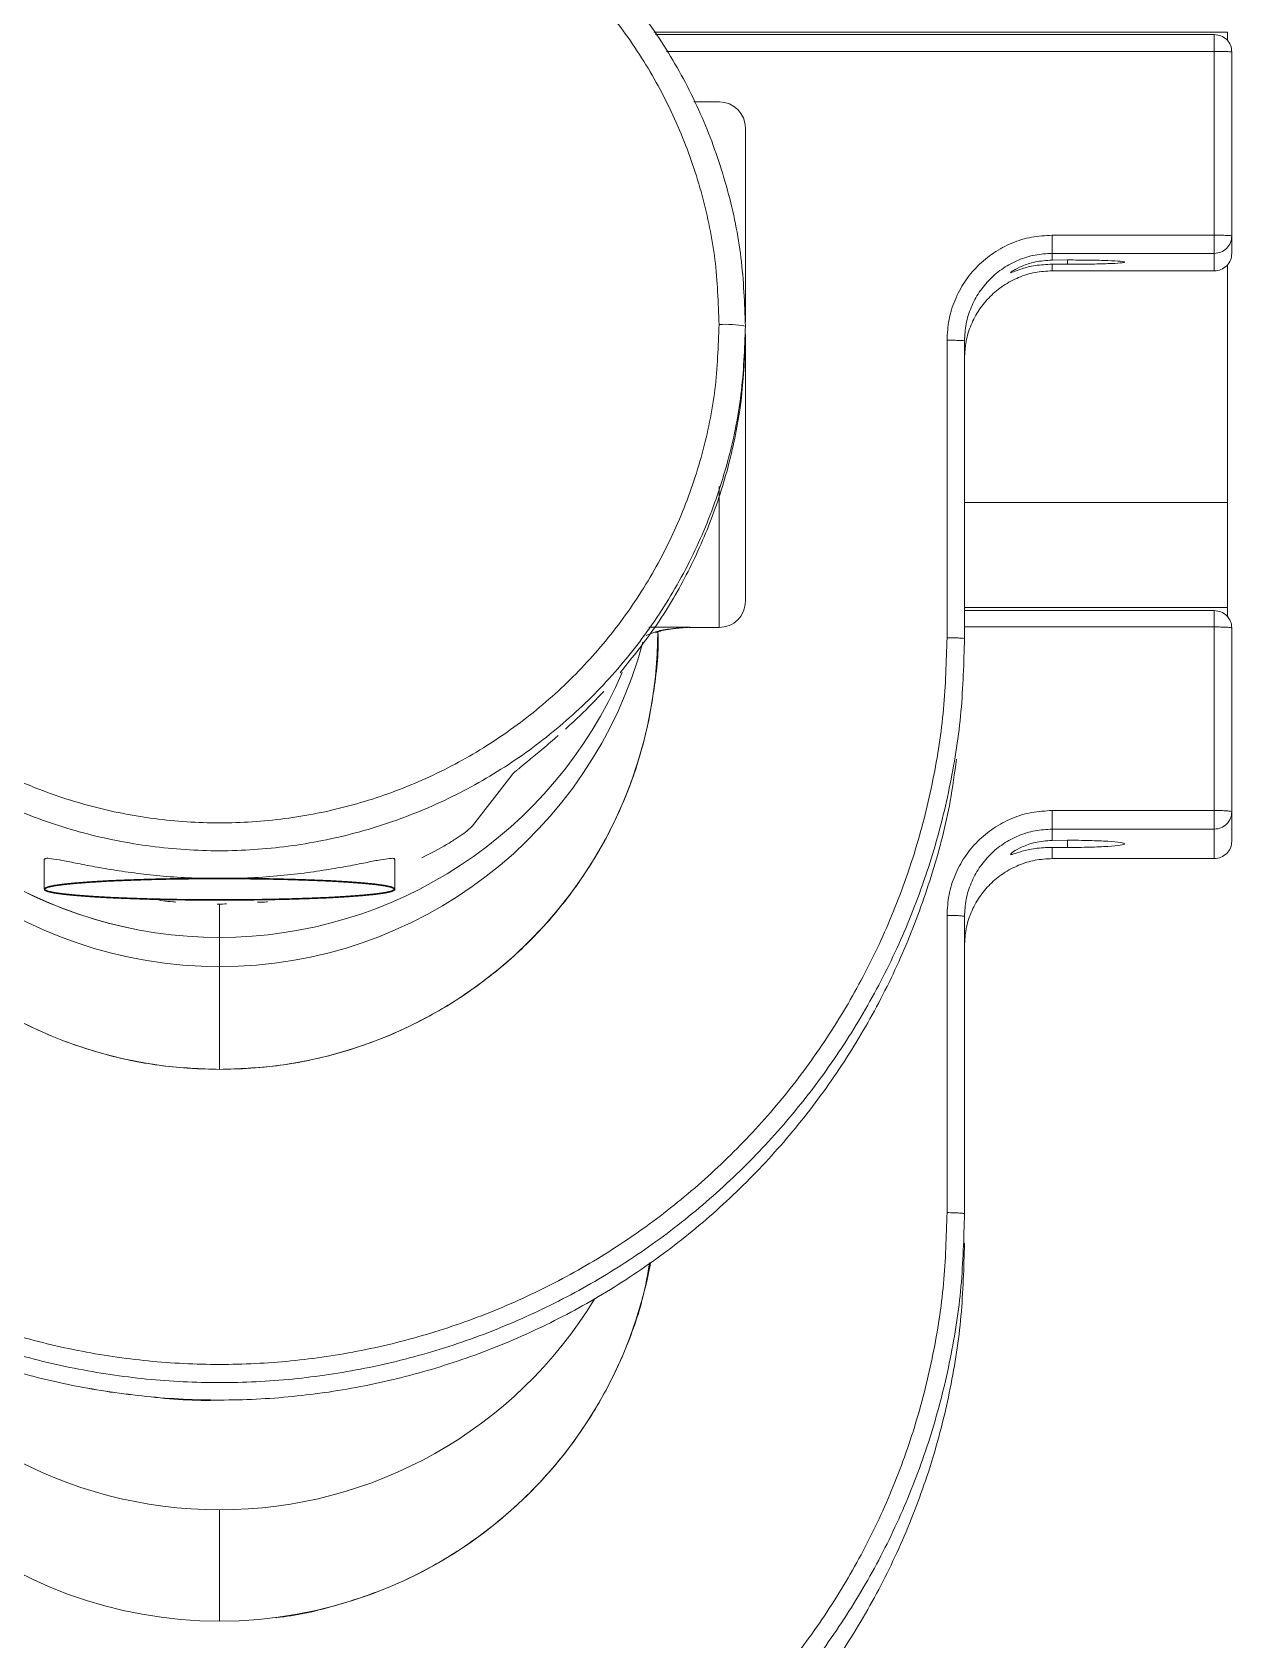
# Model space of a CAD drawing. Header units: millimetres. Extents: x -16985 to -606, y 2122 to 9380.
# Drawn here: x -1986.7 to -1849.8, y 4838.4 to 5022 of the extents above; entities that cross this region are included whole.
import ezdxf

# ---------------------------------------------------------------- set-up
doc = ezdxf.new("R2010")
doc.units = ezdxf.units.MM
doc.linetypes.add('K5LT32768', pattern=[0])
doc.linetypes.add('K5LT_THIN', pattern=[0])

msp = doc.modelspace()

# ---------------------------------------------------------------- linework, layer by layer
at = {"color": 8, "linetype": 'K5LT32768', "lineweight": 15, "true_color": 0x808080}
for p, q in [((-1915.75, 5021.97), (-1850.29, 5021.97)), ((-1915.75, 5021.97), (-1850.29, 5021.97)), ((-1851.79, 5019.78), (-1914.28, 5019.78)), ((-1851.79, 5019.78), (-1914.28, 5019.78)), ((-1868.54, 4995.97), (-1868.54, 4995.48)), ((-1908.29, 4970.1), (-1908.29, 4966.18)), ((-1908.29, 4970.1), (-1908.29, 4966.18)), ((-1880.29, 4968.27), (-1850.29, 4968.27)), ((-1880.29, 4968.27), (-1850.29, 4968.27)), ((-1880.29, 4956.31), (-1850.29, 4956.31)), ((-1880.29, 4956.31), (-1850.29, 4956.31)), ((-1880.29, 4955.94), (-1851.79, 4955.94)), ((-1880.29, 4955.94), (-1851.79, 4955.94)), ((-1911.59, 4954.04), (-1916.3, 4954.04)), ((-1911.59, 4954.04), (-1916.3, 4954.04)), ((-1851.79, 4954.07), (-1880.29, 4954.07)), ((-1851.79, 4954.07), (-1880.29, 4954.07)), ((-1868.54, 4929.72), (-1868.54, 4928.9)), ((-1965.29, 4922.42), (-1965.29, 4915.29))]:
    msp.add_line(p, q, dxfattribs=at)
at = {"color": 7, "linetype": 'K5LT_THIN', "lineweight": 18}
for p, q in [((-1915.57, 5021.7), (-1851.79, 5021.7)), ((-1915.57, 5021.7), (-1851.79, 5021.7)), ((-1851.79, 5021.7), (-1851.79, 5019.78)), ((-1851.79, 5021.7), (-1851.79, 5019.78)), ((-1850.29, 5021.97), (-1850.29, 5020.99)), ((-1851.79, 4998.79), (-1851.79, 5019.78)), ((-1851.79, 4998.79), (-1851.79, 5019.78)), ((-1849.79, 5019.7), (-1849.79, 4998.72)), ((-1849.79, 5019.7), (-1849.79, 4998.72)), ((-1908.29, 5014.02), (-1911.19, 5014.02)), ((-1908.29, 5014.02), (-1911.19, 5014.02)), ((-1870.29, 4998.79), (-1851.79, 4998.79)), ((-1870.29, 4996.72), (-1870.29, 4998.79)), ((-1870.29, 4998.79), (-1851.79, 4998.79)), ((-1870.29, 4996.72), (-1870.29, 4998.79)), ((-1851.79, 4998.79), (-1851.79, 4996.72)), ((-1851.79, 4998.79), (-1851.79, 4996.72)), ((-1849.79, 4998.72), (-1849.79, 4996.72)), ((-1849.79, 4998.72), (-1849.79, 4996.72)), ((-1870.29, 4996.72), (-1851.79, 4996.72)), ((-1870.29, 4995.96), (-1870.29, 4996.72)), ((-1870.29, 4996.72), (-1851.79, 4996.72)), ((-1870.29, 4995.96), (-1870.29, 4996.72)), ((-1868.54, 4995.97), (-1870.29, 4995.96)), ((-1868.54, 4995.97), (-1870.29, 4995.96)), ((-1851.79, 4996.72), (-1851.79, 4994.72)), ((-1851.79, 4996.72), (-1851.79, 4994.72)), ((-1875.04, 4994.52), (-1875.04, 4994.52)), ((-1875.04, 4994.52), (-1875.04, 4994.52)), ((-1870.29, 4994.72), (-1870.29, 4995.49)), ((-1870.29, 4995.49), (-1868.54, 4995.48)), ((-1870.29, 4994.72), (-1870.29, 4995.49)), ((-1870.29, 4995.49), (-1868.54, 4995.48)), ((-1870.29, 4994.72), (-1851.79, 4994.72)), ((-1870.29, 4994.72), (-1851.79, 4994.72)), ((-1850.29, 4968.27), (-1850.29, 4995.44)), ((-1905.29, 4987.45), (-1905.29, 4967.96)), ((-1905.29, 4987.45), (-1905.29, 4967.96)), ((-1882.29, 4952.83), (-1882.29, 4986.8)), ((-1882.29, 4952.83), (-1882.29, 4986.8)), ((-1880.29, 4986.73), (-1880.29, 4952.75)), ((-1880.29, 4986.73), (-1880.29, 4952.75)), ((-1905.29, 4967.96), (-1905.29, 4957.02)), ((-1905.29, 4967.96), (-1905.29, 4957.02)), ((-1850.29, 4968.27), (-1850.29, 4956.31)), ((-1850.29, 4968.27), (-1850.29, 4956.31)), ((-1851.79, 4955.95), (-1880.29, 4955.95)), ((-1851.79, 4955.95), (-1880.29, 4955.95)), ((-1851.79, 4955.94), (-1851.79, 4954.07)), ((-1851.79, 4955.94), (-1851.79, 4954.07)), ((-1850.29, 4956.31), (-1850.29, 4955.23)), ((-1911.75, 4954.02), (-1908.29, 4954.02)), ((-1911.75, 4954.02), (-1908.29, 4954.02)), ((-1851.79, 4933.12), (-1851.79, 4954.07)), ((-1851.79, 4933.12), (-1851.79, 4954.07)), ((-1849.79, 4953.95), (-1849.79, 4932.99)), ((-1849.79, 4953.95), (-1849.79, 4932.99)), ((-1931.96, 4937.15), (-1936.43, 4931.37)), ((-1931.96, 4937.15), (-1936.43, 4931.37)), ((-1870.29, 4933.12), (-1851.79, 4933.12)), ((-1870.29, 4930.99), (-1870.29, 4933.12)), ((-1870.29, 4933.12), (-1851.79, 4933.12)), ((-1870.29, 4930.99), (-1870.29, 4933.12)), ((-1851.79, 4933.12), (-1851.79, 4930.99)), ((-1851.79, 4933.12), (-1851.79, 4930.99)), ((-1849.79, 4932.99), (-1849.79, 4929.62)), ((-1849.79, 4932.99), (-1849.79, 4929.62)), ((-1870.29, 4930.99), (-1851.79, 4930.99)), ((-1870.29, 4929.71), (-1870.29, 4930.99)), ((-1870.29, 4930.99), (-1851.79, 4930.99)), ((-1870.29, 4929.71), (-1870.29, 4930.99)), ((-1851.79, 4930.99), (-1851.79, 4927.63)), ((-1851.79, 4930.99), (-1851.79, 4927.63)), ((-1875.04, 4928.11), (-1875.04, 4928.11)), ((-1875.04, 4928.11), (-1875.04, 4928.11)), ((-1868.54, 4929.72), (-1870.29, 4929.71)), ((-1868.54, 4929.72), (-1870.29, 4929.71)), ((-1870.29, 4927.63), (-1870.29, 4928.91)), ((-1870.29, 4928.91), (-1868.54, 4928.9)), ((-1870.29, 4927.63), (-1870.29, 4928.91)), ((-1870.29, 4928.91), (-1868.54, 4928.9)), ((-1985.29, 4927.56), (-1985.29, 4927.53)), ((-1985.29, 4927.56), (-1985.29, 4924.13)), ((-1985.29, 4927.56), (-1985.29, 4927.53)), ((-1985.29, 4927.56), (-1985.29, 4924.13)), ((-1945.29, 4927.53), (-1945.29, 4927.56)), ((-1945.29, 4924.13), (-1945.29, 4927.56)), ((-1945.29, 4927.53), (-1945.29, 4927.56)), ((-1945.29, 4924.13), (-1945.29, 4927.56)), ((-1870.3, 4927.62), (-1851.79, 4927.62)), ((-1870.3, 4927.62), (-1851.79, 4927.62)), ((-1870.29, 4927.63), (-1851.79, 4927.63)), ((-1870.29, 4927.63), (-1851.79, 4927.63)), ((-1882.29, 4887.21), (-1882.29, 4921.14)), ((-1882.29, 4887.21), (-1882.29, 4921.14)), ((-1880.29, 4921.01), (-1880.29, 4887.08)), ((-1880.29, 4921.01), (-1880.29, 4887.08)), ((-1965.29, 4918.63), (-1965.29, 4903.56)), ((-1965.29, 4853.28), (-1965.29, 4840.58))]:
    msp.add_line(p, q, dxfattribs=at)
at = {"color": 7, "linetype": 'K5LT_THIN', "const_width": 0.18}
for points in [[(-1965.29, 4925.35), (-1968.02, 4925.34), (-1970.69, 4925.31), (-1973.26, 4925.25), (-1975.68, 4925.17), (-1977.91, 4925.08), (-1979.91, 4924.96), (-1981.63, 4924.83), (-1983.05, 4924.69), (-1984.14, 4924.54), (-1984.87, 4924.38), (-1985.25, 4924.21), (-1985.25, 4924.05), (-1984.87, 4923.88), (-1984.14, 4923.72), (-1983.05, 4923.57), (-1981.63, 4923.43), (-1979.91, 4923.3), (-1977.91, 4923.18), (-1975.68, 4923.09), (-1973.26, 4923.01), (-1970.69, 4922.95), (-1968.02, 4922.92), (-1965.29, 4922.91)], [(-1965.29, 4925.35), (-1968.02, 4925.34), (-1970.69, 4925.31), (-1973.26, 4925.25), (-1975.68, 4925.17), (-1977.91, 4925.08), (-1979.91, 4924.96), (-1981.63, 4924.83), (-1983.05, 4924.69), (-1984.14, 4924.54), (-1984.87, 4924.38), (-1985.25, 4924.21), (-1985.25, 4924.05), (-1984.87, 4923.88), (-1984.14, 4923.72), (-1983.05, 4923.57), (-1981.63, 4923.43), (-1979.91, 4923.3), (-1977.91, 4923.18), (-1975.68, 4923.09), (-1973.26, 4923.01), (-1970.69, 4922.95), (-1968.02, 4922.92), (-1965.29, 4922.91)], [(-1965.29, 4922.91), (-1962.57, 4922.92), (-1959.9, 4922.95), (-1957.32, 4923.01), (-1954.9, 4923.09), (-1952.67, 4923.18), (-1950.68, 4923.3), (-1948.95, 4923.43), (-1947.53, 4923.57), (-1946.45, 4923.72), (-1945.71, 4923.88), (-1945.34, 4924.05), (-1945.34, 4924.21), (-1945.71, 4924.38), (-1946.45, 4924.54), (-1947.53, 4924.69), (-1948.95, 4924.83), (-1950.68, 4924.96), (-1952.67, 4925.08), (-1954.9, 4925.17), (-1957.32, 4925.25), (-1959.9, 4925.31), (-1962.57, 4925.34), (-1965.29, 4925.35)], [(-1965.29, 4922.91), (-1962.57, 4922.92), (-1959.9, 4922.95), (-1957.32, 4923.01), (-1954.9, 4923.09), (-1952.67, 4923.18), (-1950.68, 4923.3), (-1948.95, 4923.43), (-1947.53, 4923.57), (-1946.45, 4923.72), (-1945.71, 4923.88), (-1945.34, 4924.05), (-1945.34, 4924.21), (-1945.71, 4924.38), (-1946.45, 4924.54), (-1947.53, 4924.69), (-1948.95, 4924.83), (-1950.68, 4924.96), (-1952.67, 4925.08), (-1954.9, 4925.17), (-1957.32, 4925.25), (-1959.9, 4925.31), (-1962.57, 4925.34), (-1965.29, 4925.35)]]:
    msp.add_lwpolyline(points, dxfattribs=at)
at = {"color": 7, "linetype": 'K5LT_THIN', "lineweight": 18}
for centre, radius, start, end in [((-1908.29, 5011.02), 3, 0, 89.4902), ((-1907.55, 4976.17), 12.45, 79.5709, 93.4421), ((-1908.29, 4957.02), 3, 269.8467, 0), ((-1965.31, 4953.54), 49.98, 180.0186, 270.0222), ((-1965.3, 4965.28), 49.99, 195.1333, 270.0142), ((-1965.28, 4953.54), 49.98, 269.9801, 359.9791), ((-1965.28, 4965.28), 49.99, 269.9858, 344.9949), ((-1965.3, 4968.63), 50, 203.5504, 270.0105), ((-1965.3, 4968.63), 50, 203.7513, 270.0105), ((-1965.28, 4968.63), 50, 269.9894, 336.7019), ((-1965.33, 4890.55), 49.97, 190.4988, 270.0471), ((-1965.25, 4890.55), 49.97, 269.955, 349.4595), ((-1965.31, 4903.3), 50.02, 211.348, 270.0221), ((-1965.27, 4903.3), 50.02, 269.9764, 328.8184)]:
    msp.add_arc(centre, radius, start, end, dxfattribs=at)
for points in [[(-1905.29, 4988.41), (-1905.39, 4991.03), (-1905.59, 4996.25), (-1907.18, 5003.96), (-1909.7, 5011.4), (-1913.18, 5018.44), (-1917.56, 5024.98), (-1922.74, 5030.88), (-1928.66, 5036.06), (-1935.21, 5040.43), (-1942.27, 5043.9), (-1949.72, 5046.43), (-1957.44, 5047.96), (-1965.29, 5048.47), (-1973.15, 5047.96), (-1980.87, 5046.43), (-1988.32, 5043.9), (-1995.38, 5040.43), (-2001.92, 5036.06), (-2007.84, 5030.88), (-2013.03, 5024.98), (-2017.4, 5018.44), (-2020.89, 5011.4), (-2023.4, 5003.96), (-2025, 4996.25), (-2025.19, 4991.03), (-2025.29, 4988.41)], [(-1905.29, 4988.41), (-1905.39, 4991.03), (-1905.59, 4996.25), (-1907.18, 5003.96), (-1909.7, 5011.4), (-1913.18, 5018.44), (-1917.56, 5024.98), (-1922.74, 5030.88), (-1928.66, 5036.06), (-1935.21, 5040.43), (-1942.27, 5043.9), (-1949.72, 5046.43), (-1957.44, 5047.96), (-1965.29, 5048.47), (-1973.15, 5047.96), (-1980.87, 5046.43), (-1988.32, 5043.9), (-1995.38, 5040.43), (-2001.92, 5036.06), (-2007.84, 5030.88), (-2013.03, 5024.98), (-2017.4, 5018.44), (-2020.89, 5011.4), (-2023.4, 5003.96), (-2025, 4996.25), (-2025.19, 4991.03), (-2025.29, 4988.41)], [(-1849.79, 5019.7), (-1849.82, 5019.97), (-1849.88, 5020.49), (-1850.35, 5021.15), (-1851.01, 5021.61), (-1851.53, 5021.67), (-1851.79, 5021.7)], [(-1849.79, 5019.7), (-1849.82, 5019.97), (-1849.88, 5020.49), (-1850.35, 5021.15), (-1851.01, 5021.61), (-1851.53, 5021.67), (-1851.79, 5021.7)], [(-1851.79, 5019.78), (-1851.53, 5019.78), (-1851.01, 5019.78), (-1850.35, 5019.76), (-1849.88, 5019.73), (-1849.82, 5019.71), (-1849.79, 5019.7)], [(-1851.79, 5019.78), (-1851.53, 5019.78), (-1851.01, 5019.78), (-1850.35, 5019.76), (-1849.88, 5019.73), (-1849.82, 5019.71), (-1849.79, 5019.7)], [(-1882.29, 4986.8), (-1882.25, 4987.59), (-1882.16, 4989.16), (-1881.44, 4991.42), (-1880.34, 4993.51), (-1878.83, 4995.34), (-1877, 4996.84), (-1874.91, 4997.95), (-1872.65, 4998.66), (-1871.08, 4998.75), (-1870.29, 4998.79)], [(-1882.29, 4986.8), (-1882.25, 4987.59), (-1882.16, 4989.16), (-1881.44, 4991.42), (-1880.34, 4993.51), (-1878.83, 4995.34), (-1877, 4996.84), (-1874.91, 4997.95), (-1872.65, 4998.66), (-1871.08, 4998.75), (-1870.29, 4998.79)], [(-1849.79, 4998.72), (-1849.82, 4998.73), (-1849.88, 4998.75), (-1850.35, 4998.77), (-1851.01, 4998.79), (-1851.53, 4998.79), (-1851.79, 4998.79)], [(-1849.79, 4998.72), (-1849.82, 4998.73), (-1849.88, 4998.75), (-1850.35, 4998.77), (-1851.01, 4998.79), (-1851.53, 4998.79), (-1851.79, 4998.79)], [(-1851.79, 4996.72), (-1851.53, 4996.75), (-1851.01, 4996.81), (-1850.35, 4997.27), (-1849.88, 4997.93), (-1849.82, 4998.46), (-1849.79, 4998.72)], [(-1851.79, 4996.72), (-1851.53, 4996.75), (-1851.01, 4996.81), (-1850.35, 4997.27), (-1849.88, 4997.93), (-1849.82, 4998.46), (-1849.79, 4998.72)], [(-1870.29, 4996.72), (-1870.95, 4996.68), (-1872.26, 4996.61), (-1874.14, 4996.01), (-1875.88, 4995.09), (-1877.41, 4993.84), (-1878.66, 4992.31), (-1879.59, 4990.58), (-1880.18, 4988.69), (-1880.26, 4987.38), (-1880.29, 4986.73)], [(-1870.29, 4996.72), (-1870.95, 4996.68), (-1872.26, 4996.61), (-1874.14, 4996.01), (-1875.88, 4995.09), (-1877.41, 4993.84), (-1878.66, 4992.31), (-1879.59, 4990.58), (-1880.18, 4988.69), (-1880.26, 4987.38), (-1880.29, 4986.73)], [(-1868.54, 4995.48), (-1867.69, 4995.48), (-1865.99, 4995.49), (-1863.83, 4995.54), (-1862.38, 4995.62), (-1861.87, 4995.72), (-1862.38, 4995.82), (-1863.83, 4995.9), (-1865.99, 4995.96), (-1867.69, 4995.96), (-1868.54, 4995.97)], [(-1868.54, 4995.48), (-1867.69, 4995.48), (-1865.99, 4995.49), (-1863.83, 4995.54), (-1862.38, 4995.62), (-1861.87, 4995.72), (-1862.38, 4995.82), (-1863.83, 4995.9), (-1865.99, 4995.96), (-1867.69, 4995.96), (-1868.54, 4995.97)], [(-1851.79, 4994.72), (-1851.53, 4994.75), (-1851.01, 4994.81), (-1850.35, 4995.28), (-1849.88, 4995.94), (-1849.82, 4996.46), (-1849.79, 4996.72)], [(-1851.79, 4994.72), (-1851.53, 4994.75), (-1851.01, 4994.81), (-1850.35, 4995.28), (-1849.88, 4995.94), (-1849.82, 4996.46), (-1849.79, 4996.72)], [(-1880.29, 4984.73), (-1880.26, 4985.38), (-1880.18, 4986.69), (-1879.59, 4988.58), (-1878.66, 4990.32), (-1877.41, 4991.84), (-1875.88, 4993.09), (-1874.14, 4994.02), (-1872.26, 4994.61), (-1870.95, 4994.69), (-1870.29, 4994.72)], [(-1880.29, 4984.73), (-1880.26, 4985.38), (-1880.18, 4986.69), (-1879.59, 4988.58), (-1878.66, 4990.32), (-1877.41, 4991.84), (-1875.88, 4993.09), (-1874.14, 4994.02), (-1872.26, 4994.61), (-1870.95, 4994.69), (-1870.29, 4994.72)], [(-2025.29, 4988.41), (-2025.19, 4985.8), (-2025, 4980.57), (-2023.4, 4972.87), (-2020.89, 4965.43), (-2017.4, 4958.38), (-2013.03, 4951.85), (-2007.84, 4945.95), (-2001.92, 4940.77), (-1995.38, 4936.4), (-1988.32, 4932.93), (-1980.87, 4930.4), (-1973.15, 4928.87), (-1965.29, 4928.35), (-1957.44, 4928.87), (-1949.72, 4930.4), (-1942.27, 4932.93), (-1935.21, 4936.4), (-1928.66, 4940.77), (-1922.74, 4945.95), (-1917.56, 4951.85), (-1913.18, 4958.38), (-1909.7, 4965.43), (-1907.18, 4972.87), (-1905.59, 4980.57), (-1905.39, 4985.8), (-1905.29, 4988.41)], [(-2025.29, 4988.41), (-2025.19, 4985.8), (-2025, 4980.57), (-2023.4, 4972.87), (-2020.89, 4965.43), (-2017.4, 4958.38), (-2013.03, 4951.85), (-2007.84, 4945.95), (-2001.92, 4940.77), (-1995.38, 4936.4), (-1988.32, 4932.93), (-1980.87, 4930.4), (-1973.15, 4928.87), (-1965.29, 4928.35), (-1957.44, 4928.87), (-1949.72, 4930.4), (-1942.27, 4932.93), (-1935.21, 4936.4), (-1928.66, 4940.77), (-1922.74, 4945.95), (-1917.56, 4951.85), (-1913.18, 4958.38), (-1909.7, 4965.43), (-1907.18, 4972.87), (-1905.59, 4980.57), (-1905.39, 4985.8), (-1905.29, 4988.41)], [(-1905.29, 4987.3), (-1905.38, 4984.97), (-1905.57, 4980.32), (-1906.87, 4973.44), (-1908.9, 4966.75), (-1911.73, 4960.35), (-1915.24, 4954.29), (-1918.14, 4950.64), (-1919.59, 4948.82)], [(-1905.29, 4987.3), (-1905.38, 4984.97), (-1905.57, 4980.32), (-1906.87, 4973.44), (-1908.9, 4966.75), (-1911.73, 4960.35), (-1915.24, 4954.29), (-1918.14, 4950.64), (-1919.59, 4948.82)], [(-1880.29, 4986.73), (-1880.32, 4986.74), (-1880.38, 4986.76), (-1880.85, 4986.78), (-1881.51, 4986.8), (-1882.03, 4986.8), (-1882.29, 4986.8)], [(-1880.29, 4986.73), (-1880.32, 4986.74), (-1880.38, 4986.76), (-1880.85, 4986.78), (-1881.51, 4986.8), (-1882.03, 4986.8), (-1882.29, 4986.8)], [(-1849.79, 4953.95), (-1849.82, 4954.21), (-1849.88, 4954.73), (-1850.35, 4955.39), (-1851.01, 4955.85), (-1851.53, 4955.91), (-1851.79, 4955.94)], [(-1849.79, 4953.95), (-1849.82, 4954.21), (-1849.88, 4954.73), (-1850.35, 4955.39), (-1851.01, 4955.85), (-1851.53, 4955.91), (-1851.79, 4955.94)], [(-1851.79, 4954.07), (-1851.53, 4954.07), (-1851.01, 4954.07), (-1850.35, 4954.04), (-1849.88, 4954), (-1849.82, 4953.96), (-1849.79, 4953.95)], [(-1851.79, 4954.07), (-1851.53, 4954.07), (-1851.01, 4954.07), (-1850.35, 4954.04), (-1849.88, 4954), (-1849.82, 4953.96), (-1849.79, 4953.95)], [(-2050.29, 4952.75), (-2050.21, 4949.97), (-2050.06, 4944.41), (-2048.78, 4936.15), (-2046.77, 4928.05), (-2043.95, 4920.19), (-2040.38, 4912.65), (-2036.08, 4905.49), (-2031.1, 4898.78), (-2025.49, 4892.59), (-2019.3, 4886.99), (-2012.59, 4882.01), (-2005.43, 4877.72), (-1997.87, 4874.15), (-1990.01, 4871.34), (-1981.9, 4869.31), (-1973.64, 4868.08), (-1965.29, 4867.67), (-1956.95, 4868.08), (-1948.68, 4869.31), (-1940.58, 4871.34), (-1932.71, 4874.15), (-1925.16, 4877.72), (-1917.99, 4882.01), (-1911.28, 4886.99), (-1905.09, 4892.59), (-1899.48, 4898.78), (-1894.5, 4905.49), (-1890.21, 4912.65), (-1886.64, 4920.19), (-1883.82, 4928.05), (-1881.8, 4936.15), (-1880.53, 4944.41), (-1880.37, 4949.97), (-1880.29, 4952.75)], [(-2050.29, 4952.75), (-2050.21, 4949.97), (-2050.06, 4944.41), (-2048.78, 4936.15), (-2046.77, 4928.05), (-2043.95, 4920.19), (-2040.38, 4912.65), (-2036.08, 4905.49), (-2031.1, 4898.78), (-2025.49, 4892.59), (-2019.3, 4886.99), (-2012.59, 4882.01), (-2005.43, 4877.72), (-1997.87, 4874.15), (-1990.01, 4871.34), (-1981.9, 4869.31), (-1973.64, 4868.08), (-1965.29, 4867.67), (-1956.95, 4868.08), (-1948.68, 4869.31), (-1940.58, 4871.34), (-1932.71, 4874.15), (-1925.16, 4877.72), (-1917.99, 4882.01), (-1911.28, 4886.99), (-1905.09, 4892.59), (-1899.48, 4898.78), (-1894.5, 4905.49), (-1890.21, 4912.65), (-1886.64, 4920.19), (-1883.82, 4928.05), (-1881.8, 4936.15), (-1880.53, 4944.41), (-1880.37, 4949.97), (-1880.29, 4952.75)], [(-2048.29, 4952.83), (-2048.22, 4950.11), (-2048.06, 4944.68), (-2046.82, 4936.62), (-2044.85, 4928.71), (-2042.1, 4921.04), (-2038.61, 4913.67), (-2034.42, 4906.67), (-2029.56, 4900.12), (-2024.08, 4894.08), (-2018.03, 4888.61), (-2011.48, 4883.75), (-2004.48, 4879.56), (-1997.11, 4876.08), (-1989.42, 4873.33), (-1981.51, 4871.35), (-1973.44, 4870.15), (-1965.29, 4869.75), (-1957.14, 4870.15), (-1949.07, 4871.35), (-1941.16, 4873.33), (-1933.48, 4876.08), (-1926.1, 4879.56), (-1919.11, 4883.75), (-1912.55, 4888.61), (-1906.51, 4894.08), (-1901.03, 4900.12), (-1896.17, 4906.67), (-1891.98, 4913.67), (-1888.49, 4921.04), (-1885.74, 4928.71), (-1883.77, 4936.62), (-1882.52, 4944.68), (-1882.37, 4950.11), (-1882.29, 4952.83)], [(-2048.29, 4952.83), (-2048.22, 4950.11), (-2048.06, 4944.68), (-2046.82, 4936.62), (-2044.85, 4928.71), (-2042.1, 4921.04), (-2038.61, 4913.67), (-2034.42, 4906.67), (-2029.56, 4900.12), (-2024.08, 4894.08), (-2018.03, 4888.61), (-2011.48, 4883.75), (-2004.48, 4879.56), (-1997.11, 4876.08), (-1989.42, 4873.33), (-1981.51, 4871.35), (-1973.44, 4870.15), (-1965.29, 4869.75), (-1957.14, 4870.15), (-1949.07, 4871.35), (-1941.16, 4873.33), (-1933.48, 4876.08), (-1926.1, 4879.56), (-1919.11, 4883.75), (-1912.55, 4888.61), (-1906.51, 4894.08), (-1901.03, 4900.12), (-1896.17, 4906.67), (-1891.98, 4913.67), (-1888.49, 4921.04), (-1885.74, 4928.71), (-1883.77, 4936.62), (-1882.52, 4944.68), (-1882.37, 4950.11), (-1882.29, 4952.83)], [(-1880.29, 4952.75), (-1880.32, 4952.76), (-1880.38, 4952.78), (-1880.85, 4952.81), (-1881.51, 4952.82), (-1882.03, 4952.83), (-1882.29, 4952.83)], [(-1880.29, 4952.75), (-1880.32, 4952.76), (-1880.38, 4952.78), (-1880.85, 4952.81), (-1881.51, 4952.82), (-1882.03, 4952.83), (-1882.29, 4952.83)], [(-1882.29, 4921.14), (-1882.25, 4921.92), (-1882.16, 4923.49), (-1881.44, 4925.75), (-1880.34, 4927.84), (-1878.83, 4929.66), (-1877, 4931.16), (-1874.91, 4932.27), (-1872.65, 4932.98), (-1871.08, 4933.07), (-1870.29, 4933.12)], [(-1882.29, 4921.14), (-1882.25, 4921.92), (-1882.16, 4923.49), (-1881.44, 4925.75), (-1880.34, 4927.84), (-1878.83, 4929.66), (-1877, 4931.16), (-1874.91, 4932.27), (-1872.65, 4932.98), (-1871.08, 4933.07), (-1870.29, 4933.12)], [(-1849.79, 4932.99), (-1849.82, 4933.01), (-1849.88, 4933.04), (-1850.35, 4933.08), (-1851.01, 4933.11), (-1851.53, 4933.11), (-1851.79, 4933.12)], [(-1849.79, 4932.99), (-1849.82, 4933.01), (-1849.88, 4933.04), (-1850.35, 4933.08), (-1851.01, 4933.11), (-1851.53, 4933.11), (-1851.79, 4933.12)], [(-1851.79, 4930.99), (-1851.53, 4931.02), (-1851.01, 4931.08), (-1850.35, 4931.55), (-1849.88, 4932.2), (-1849.82, 4932.73), (-1849.79, 4932.99)], [(-1851.79, 4930.99), (-1851.53, 4931.02), (-1851.01, 4931.08), (-1850.35, 4931.55), (-1849.88, 4932.2), (-1849.82, 4932.73), (-1849.79, 4932.99)], [(-1870.29, 4930.99), (-1870.95, 4930.96), (-1872.26, 4930.88), (-1874.14, 4930.29), (-1875.88, 4929.37), (-1877.41, 4928.12), (-1878.66, 4926.59), (-1879.59, 4924.86), (-1880.18, 4922.97), (-1880.26, 4921.67), (-1880.29, 4921.01)], [(-1870.29, 4930.99), (-1870.95, 4930.96), (-1872.26, 4930.88), (-1874.14, 4930.29), (-1875.88, 4929.37), (-1877.41, 4928.12), (-1878.66, 4926.59), (-1879.59, 4924.86), (-1880.18, 4922.97), (-1880.26, 4921.67), (-1880.29, 4921.01)], [(-1868.54, 4928.9), (-1867.69, 4928.9), (-1865.99, 4928.92), (-1863.83, 4929.01), (-1862.38, 4929.15), (-1861.87, 4929.31), (-1862.38, 4929.47), (-1863.83, 4929.61), (-1865.99, 4929.7), (-1867.69, 4929.72), (-1868.54, 4929.72)], [(-1868.54, 4928.9), (-1867.69, 4928.9), (-1865.99, 4928.92), (-1863.83, 4929.01), (-1862.38, 4929.15), (-1861.87, 4929.31), (-1862.38, 4929.47), (-1863.83, 4929.61), (-1865.99, 4929.7), (-1867.69, 4929.72), (-1868.54, 4929.72)], [(-1851.79, 4927.63), (-1851.53, 4927.66), (-1851.01, 4927.72), (-1850.35, 4928.18), (-1849.88, 4928.84), (-1849.82, 4929.36), (-1849.79, 4929.62)], [(-1851.79, 4927.63), (-1851.53, 4927.66), (-1851.01, 4927.72), (-1850.35, 4928.18), (-1849.88, 4928.84), (-1849.82, 4929.36), (-1849.79, 4929.62)], [(-1880.29, 4917.65), (-1880.26, 4918.3), (-1880.18, 4919.61), (-1879.59, 4921.49), (-1878.66, 4923.23), (-1877.41, 4924.75), (-1875.88, 4926), (-1874.14, 4926.92), (-1872.26, 4927.52), (-1870.95, 4927.59), (-1870.29, 4927.63)], [(-1880.29, 4917.65), (-1880.26, 4918.3), (-1880.18, 4919.61), (-1879.59, 4921.49), (-1878.66, 4923.23), (-1877.41, 4924.75), (-1875.88, 4926), (-1874.14, 4926.92), (-1872.26, 4927.52), (-1870.95, 4927.59), (-1870.29, 4927.63)], [(-1880.29, 4921.01), (-1880.32, 4921.03), (-1880.38, 4921.06), (-1880.85, 4921.11), (-1881.51, 4921.13), (-1882.03, 4921.14), (-1882.29, 4921.14)], [(-1880.29, 4921.01), (-1880.32, 4921.03), (-1880.38, 4921.06), (-1880.85, 4921.11), (-1881.51, 4921.13), (-1882.03, 4921.14), (-1882.29, 4921.14)], [(-2050.29, 4887.08), (-2050.21, 4884.31), (-2050.06, 4878.75), (-2048.78, 4870.51), (-2046.77, 4862.42), (-2043.95, 4854.57), (-2040.38, 4847.03), (-2036.08, 4839.88), (-2031.1, 4833.18), (-2025.49, 4827), (-2019.3, 4821.4), (-2012.59, 4816.44), (-2005.43, 4812.15), (-1997.87, 4808.59), (-1990.01, 4805.78), (-1981.9, 4803.75), (-1973.64, 4802.53), (-1965.29, 4802.12), (-1956.95, 4802.53), (-1948.68, 4803.75), (-1940.58, 4805.78), (-1932.71, 4808.59), (-1925.16, 4812.15), (-1917.99, 4816.44), (-1911.28, 4821.4), (-1905.09, 4827), (-1899.48, 4833.18), (-1894.5, 4839.88), (-1890.21, 4847.03), (-1886.64, 4854.57), (-1883.82, 4862.42), (-1881.8, 4870.51), (-1880.53, 4878.75), (-1880.37, 4884.31), (-1880.29, 4887.08)], [(-2050.29, 4887.08), (-2050.21, 4884.31), (-2050.06, 4878.75), (-2048.78, 4870.51), (-2046.77, 4862.42), (-2043.95, 4854.57), (-2040.38, 4847.03), (-2036.08, 4839.88), (-2031.1, 4833.18), (-2025.49, 4827), (-2019.3, 4821.4), (-2012.59, 4816.44), (-2005.43, 4812.15), (-1997.87, 4808.59), (-1990.01, 4805.78), (-1981.9, 4803.75), (-1973.64, 4802.53), (-1965.29, 4802.12), (-1956.95, 4802.53), (-1948.68, 4803.75), (-1940.58, 4805.78), (-1932.71, 4808.59), (-1925.16, 4812.15), (-1917.99, 4816.44), (-1911.28, 4821.4), (-1905.09, 4827), (-1899.48, 4833.18), (-1894.5, 4839.88), (-1890.21, 4847.03), (-1886.64, 4854.57), (-1883.82, 4862.42), (-1881.8, 4870.51), (-1880.53, 4878.75), (-1880.37, 4884.31), (-1880.29, 4887.08)], [(-2048.29, 4887.21), (-2048.22, 4884.5), (-2048.06, 4879.08), (-2046.82, 4871.02), (-2044.85, 4863.13), (-2042.1, 4855.46), (-2038.61, 4848.1), (-2034.42, 4841.12), (-2029.56, 4834.58), (-2024.08, 4828.54), (-2018.03, 4823.08), (-2011.48, 4818.23), (-2004.48, 4814.04), (-1997.11, 4810.56), (-1989.42, 4807.82), (-1981.51, 4805.84), (-1973.44, 4804.64), (-1965.29, 4804.24), (-1957.14, 4804.64), (-1949.07, 4805.84), (-1941.16, 4807.82), (-1933.48, 4810.56), (-1926.1, 4814.04), (-1919.11, 4818.23), (-1912.55, 4823.08), (-1906.51, 4828.54), (-1901.03, 4834.58), (-1896.17, 4841.12), (-1891.98, 4848.1), (-1888.49, 4855.46), (-1885.74, 4863.13), (-1883.77, 4871.02), (-1882.52, 4879.08), (-1882.37, 4884.5), (-1882.29, 4887.21)], [(-2048.29, 4887.21), (-2048.22, 4884.5), (-2048.06, 4879.08), (-2046.82, 4871.02), (-2044.85, 4863.13), (-2042.1, 4855.46), (-2038.61, 4848.1), (-2034.42, 4841.12), (-2029.56, 4834.58), (-2024.08, 4828.54), (-2018.03, 4823.08), (-2011.48, 4818.23), (-2004.48, 4814.04), (-1997.11, 4810.56), (-1989.42, 4807.82), (-1981.51, 4805.84), (-1973.44, 4804.64), (-1965.29, 4804.24), (-1957.14, 4804.64), (-1949.07, 4805.84), (-1941.16, 4807.82), (-1933.48, 4810.56), (-1926.1, 4814.04), (-1919.11, 4818.23), (-1912.55, 4823.08), (-1906.51, 4828.54), (-1901.03, 4834.58), (-1896.17, 4841.12), (-1891.98, 4848.1), (-1888.49, 4855.46), (-1885.74, 4863.13), (-1883.77, 4871.02), (-1882.52, 4879.08), (-1882.37, 4884.5), (-1882.29, 4887.21)], [(-1880.29, 4887.08), (-1880.32, 4887.1), (-1880.38, 4887.13), (-1880.85, 4887.17), (-1881.51, 4887.2), (-1882.03, 4887.21), (-1882.29, 4887.21)], [(-1880.29, 4887.08), (-1880.32, 4887.1), (-1880.38, 4887.13), (-1880.85, 4887.17), (-1881.51, 4887.2), (-1882.03, 4887.21), (-1882.29, 4887.21)], [(-2050.29, 4883.72), (-2050.21, 4880.94), (-2050.06, 4875.39), (-2048.78, 4867.14), (-2046.77, 4859.05), (-2043.95, 4851.2), (-2040.38, 4843.66), (-2036.08, 4836.51), (-2031.1, 4829.82), (-2025.49, 4823.64), (-2019.3, 4818.04), (-2012.59, 4813.07), (-2005.43, 4808.78), (-1997.87, 4805.22), (-1990.01, 4802.41), (-1981.9, 4800.38), (-1973.64, 4799.16), (-1965.29, 4798.75), (-1956.95, 4799.16), (-1948.68, 4800.38), (-1940.58, 4802.41), (-1932.71, 4805.22), (-1925.16, 4808.78), (-1917.99, 4813.07), (-1911.28, 4818.04), (-1905.09, 4823.64), (-1899.48, 4829.82), (-1894.5, 4836.51), (-1890.21, 4843.66), (-1886.64, 4851.2), (-1883.82, 4859.05), (-1881.8, 4867.14), (-1880.53, 4875.39), (-1880.37, 4880.94), (-1880.29, 4883.72)], [(-2050.29, 4883.72), (-2050.21, 4880.94), (-2050.06, 4875.39), (-2048.78, 4867.14), (-2046.77, 4859.05), (-2043.95, 4851.2), (-2040.38, 4843.66), (-2036.08, 4836.51), (-2031.1, 4829.82), (-2025.49, 4823.64), (-2019.3, 4818.04), (-2012.59, 4813.07), (-2005.43, 4808.78), (-1997.87, 4805.22), (-1990.01, 4802.41), (-1981.9, 4800.38), (-1973.64, 4799.16), (-1965.29, 4798.75), (-1956.95, 4799.16), (-1948.68, 4800.38), (-1940.58, 4802.41), (-1932.71, 4805.22), (-1925.16, 4808.78), (-1917.99, 4813.07), (-1911.28, 4818.04), (-1905.09, 4823.64), (-1899.48, 4829.82), (-1894.5, 4836.51), (-1890.21, 4843.66), (-1886.64, 4851.2), (-1883.82, 4859.05), (-1881.8, 4867.14), (-1880.53, 4875.39), (-1880.37, 4880.94), (-1880.29, 4883.72)]]:
    msp.add_open_spline(points, degree=3, dxfattribs=at)
for points, knots in [([(-1908.29, 4988.6), (-1908.39, 4991.08), (-1908.57, 4996.04), (-1910.09, 5003.36), (-1912.48, 5010.43), (-1915.79, 5017.13), (-1919.94, 5023.33), (-1924.87, 5028.94), (-1930.49, 5033.86), (-1936.71, 5038.01), (-1943.42, 5041.31), (-1950.5, 5043.71), (-1957.83, 5045.17), (-1965.29, 5045.65), (-1972.75, 5045.17), (-1980.09, 5043.71), (-1987.17, 5041.31), (-1993.87, 5038.01), (-2000.09, 5033.86), (-2005.71, 5028.94), (-2010.64, 5023.33), (-2014.8, 5017.12), (-2018.11, 5010.43), (-2020.5, 5003.36), (-2022.01, 4996.04), (-2022.2, 4991.08), (-2022.29, 4988.6)], [0, 0, 0, 0, 0.04167, 0.083333, 0.125, 0.16667, 0.208333, 0.25, 0.29167, 0.333333, 0.375, 0.41667, 0.458333, 0.5, 0.54167, 0.583333, 0.625, 0.66667, 0.708333, 0.75, 0.79167, 0.833333, 0.875, 0.91667, 0.958333, 1, 1, 1, 1]), ([(-1908.29, 4988.6), (-1908.39, 4991.08), (-1908.57, 4996.04), (-1910.09, 5003.36), (-1912.48, 5010.43), (-1915.79, 5017.13), (-1919.94, 5023.33), (-1924.87, 5028.94), (-1930.49, 5033.86), (-1936.71, 5038.01), (-1943.42, 5041.31), (-1950.5, 5043.71), (-1957.83, 5045.17), (-1965.29, 5045.65), (-1972.75, 5045.17), (-1980.09, 5043.71), (-1987.17, 5041.31), (-1993.87, 5038.01), (-2000.09, 5033.86), (-2005.71, 5028.94), (-2010.64, 5023.33), (-2014.8, 5017.12), (-2018.11, 5010.43), (-2020.5, 5003.36), (-2022.01, 4996.04), (-2022.2, 4991.08), (-2022.29, 4988.6)], [0, 0, 0, 0, 0.04167, 0.083333, 0.125, 0.16667, 0.208333, 0.25, 0.29167, 0.333333, 0.375, 0.41667, 0.458333, 0.5, 0.54167, 0.583333, 0.625, 0.66667, 0.708333, 0.75, 0.79167, 0.833333, 0.875, 0.91667, 0.958333, 1, 1, 1, 1]), ([(-1905.29, 5010.97), (-1905.29, 5010.98), (-1905.29, 5011), (-1905.29, 5010.63), (-1905.29, 5009.88), (-1905.29, 5008.74), (-1905.29, 5007.26), (-1905.29, 5005.44), (-1905.29, 5003.32), (-1905.29, 5000.93), (-1905.29, 4998.29), (-1905.29, 4995.46), (-1905.29, 4992.45), (-1905.29, 4990.24), (-1905.29, 4989.02), (-1905.29, 4988.87)], [0, 0, 0, 0, 0.043961, 0.129757, 0.215554, 0.30135, 0.387147, 0.472943, 0.558739, 0.644536, 0.730332, 0.816129, 0.901925, 0.987722, 1, 1, 1, 1]), ([(-1905.29, 5010.97), (-1905.29, 5010.98), (-1905.29, 5011), (-1905.29, 5010.63), (-1905.29, 5009.88), (-1905.29, 5008.74), (-1905.29, 5007.26), (-1905.29, 5005.44), (-1905.29, 5003.32), (-1905.29, 5000.93), (-1905.29, 4998.29), (-1905.29, 4995.46), (-1905.29, 4992.45), (-1905.29, 4990.24), (-1905.29, 4989.02), (-1905.29, 4988.87)], [0, 0, 0, 0, 0.043961, 0.129757, 0.215554, 0.30135, 0.387147, 0.472943, 0.558739, 0.644536, 0.730332, 0.816129, 0.901925, 0.987722, 1, 1, 1, 1]), ([(-1870.29, 4995.49), (-1870.96, 4995.45), (-1872.29, 4995.39), (-1873.81, 4994.96), (-1874.8, 4994.58), (-1875.16, 4994.45), (-1874.8, 4994.74), (-1873.81, 4995.26), (-1872.29, 4995.8), (-1870.96, 4995.91), (-1870.29, 4995.96)], [0, 0, 0, 0, 0.124906, 0.24998, 0.375011, 0.499996, 0.624985, 0.750016, 0.875092, 1, 1, 1, 1]), ([(-1870.29, 4995.49), (-1870.96, 4995.45), (-1872.29, 4995.39), (-1873.81, 4994.96), (-1874.8, 4994.58), (-1875.16, 4994.45), (-1874.8, 4994.74), (-1873.81, 4995.26), (-1872.29, 4995.8), (-1870.96, 4995.91), (-1870.29, 4995.96)], [0, 0, 0, 0, 0.124906, 0.24998, 0.375011, 0.499996, 0.624985, 0.750016, 0.875092, 1, 1, 1, 1]), ([(-2022.29, 4988.6), (-2022.2, 4986.11), (-2022.01, 4981.15), (-2020.5, 4973.83), (-2018.11, 4966.76), (-2014.8, 4960.07), (-2010.64, 4953.86), (-2005.71, 4948.25), (-2000.09, 4943.33), (-1993.87, 4939.18), (-1987.17, 4935.88), (-1980.09, 4933.48), (-1972.75, 4932.03), (-1965.29, 4931.54), (-1957.83, 4932.03), (-1950.5, 4933.48), (-1943.42, 4935.88), (-1936.71, 4939.18), (-1930.49, 4943.33), (-1924.87, 4948.25), (-1919.94, 4953.86), (-1915.79, 4960.07), (-1912.48, 4966.76), (-1910.09, 4973.83), (-1908.57, 4981.15), (-1908.39, 4986.11), (-1908.29, 4988.6)], [0, 0, 0, 0, 0.04167, 0.083333, 0.125, 0.16667, 0.208333, 0.25, 0.29167, 0.333333, 0.375, 0.41667, 0.458333, 0.5, 0.54167, 0.583333, 0.625, 0.66667, 0.708333, 0.75, 0.79167, 0.833333, 0.875, 0.91667, 0.958333, 1, 1, 1, 1]), ([(-2022.29, 4988.6), (-2022.2, 4986.11), (-2022.01, 4981.15), (-2020.5, 4973.83), (-2018.11, 4966.76), (-2014.8, 4960.07), (-2010.64, 4953.86), (-2005.71, 4948.25), (-2000.09, 4943.33), (-1993.87, 4939.18), (-1987.17, 4935.88), (-1980.09, 4933.48), (-1972.75, 4932.03), (-1965.29, 4931.54), (-1957.83, 4932.03), (-1950.5, 4933.48), (-1943.42, 4935.88), (-1936.71, 4939.18), (-1930.49, 4943.33), (-1924.87, 4948.25), (-1919.94, 4953.86), (-1915.79, 4960.07), (-1912.48, 4966.76), (-1910.09, 4973.83), (-1908.57, 4981.15), (-1908.39, 4986.11), (-1908.29, 4988.6)], [0, 0, 0, 0, 0.04167, 0.083333, 0.125, 0.16667, 0.208333, 0.25, 0.29167, 0.333333, 0.375, 0.41667, 0.458333, 0.5, 0.54167, 0.583333, 0.625, 0.66667, 0.708333, 0.75, 0.79167, 0.833333, 0.875, 0.91667, 0.958333, 1, 1, 1, 1]), ([(-1911.59, 4954.04), (-1912.32, 4953.99), (-1913.75, 4953.89), (-1915.53, 4953.59), (-1916.25, 4953.26), (-1916.6, 4953.1)], [0, 0, 0, 0, 0.341908, 0.673458, 1, 1, 1, 1]), ([(-1915.54, 4953.39), (-1915.43, 4953.44), (-1915.18, 4953.56), (-1914.39, 4953.75), (-1913.62, 4953.85), (-1913.24, 4953.9)], [0, 0, 0, 0, 0.305202, 0.659392, 1, 1, 1, 1]), ([(-1915.54, 4953.39), (-1915.43, 4953.44), (-1915.18, 4953.56), (-1914.39, 4953.75), (-1913.62, 4953.85), (-1913.24, 4953.9)], [0, 0, 0, 0, 0.305202, 0.659392, 1, 1, 1, 1]), ([(-2015.29, 4953.58), (-2015.29, 4953.56), (-2015.44, 4951.37), (-2014.94, 4946.98), (-2013.74, 4940.56), (-2011.61, 4934.35), (-2008.72, 4928.47), (-2005.07, 4923.02), (-2000.75, 4918.09), (-1995.82, 4913.77), (-1990.36, 4910.13), (-1984.48, 4907.23), (-1978.27, 4905.13), (-1971.84, 4903.81), (-1967.47, 4903.64), (-1965.29, 4903.56)], [0, 0, 0, 0, 0.000667, 0.083945, 0.167222, 0.2505, 0.333778, 0.417056, 0.500333, 0.583611, 0.666889, 0.750167, 0.833444, 0.916722, 1, 1, 1, 1]), ([(-2015.29, 4953.58), (-2015.29, 4953.56), (-2015.44, 4951.37), (-2014.94, 4946.98), (-2013.74, 4940.56), (-2011.61, 4934.35), (-2008.72, 4928.47), (-2005.07, 4923.02), (-2000.75, 4918.09), (-1995.82, 4913.77), (-1990.36, 4910.13), (-1984.48, 4907.23), (-1978.27, 4905.13), (-1971.84, 4903.81), (-1967.47, 4903.64), (-1965.29, 4903.56)], [0, 0, 0, 0, 0.000667, 0.083945, 0.167222, 0.2505, 0.333778, 0.417056, 0.500333, 0.583611, 0.666889, 0.750167, 0.833444, 0.916722, 1, 1, 1, 1]), ([(-1965.29, 4903.56), (-1963.11, 4903.64), (-1958.75, 4903.81), (-1952.31, 4905.13), (-1946.1, 4907.23), (-1940.22, 4910.13), (-1934.77, 4913.77), (-1929.84, 4918.09), (-1925.51, 4923.02), (-1921.87, 4928.47), (-1918.97, 4934.35), (-1916.84, 4940.56), (-1915.64, 4946.98), (-1915.15, 4951.37), (-1915.29, 4953.56), (-1915.3, 4953.58)], [0, 0, 0, 0, 0.083277, 0.166555, 0.249832, 0.33311, 0.416387, 0.499665, 0.582942, 0.666219, 0.749497, 0.832774, 0.916052, 0.999329, 1, 1, 1, 1]), ([(-1965.29, 4903.56), (-1963.11, 4903.64), (-1958.75, 4903.81), (-1952.31, 4905.13), (-1946.1, 4907.23), (-1940.22, 4910.13), (-1934.77, 4913.77), (-1929.84, 4918.09), (-1925.51, 4923.02), (-1921.87, 4928.47), (-1918.97, 4934.35), (-1916.84, 4940.56), (-1915.64, 4946.98), (-1915.15, 4951.37), (-1915.29, 4953.56), (-1915.3, 4953.58)], [0, 0, 0, 0, 0.083277, 0.166555, 0.249832, 0.33311, 0.416387, 0.499665, 0.582942, 0.666219, 0.749497, 0.832774, 0.916052, 0.999329, 1, 1, 1, 1]), ([(-2050.29, 4950.75), (-2050.21, 4947.97), (-2050.06, 4942.42), (-2048.78, 4934.16), (-2046.77, 4926.06), (-2043.95, 4918.2), (-2040.38, 4910.65), (-2036.08, 4903.49), (-2031.1, 4896.78), (-2025.49, 4890.6), (-2019.3, 4884.99), (-2012.59, 4880.02), (-2005.43, 4875.72), (-1997.87, 4872.15), (-1990.01, 4869.35), (-1981.9, 4867.3), (-1973.64, 4866.15), (-1968.07, 4865.68), (-1965.29, 4865.81), (-1965.29, 4865.81)], [0, 0, 0, 0, 0.0625, 0.125, 0.1875, 0.25, 0.3125, 0.375, 0.4375, 0.5, 0.5625, 0.625, 0.6875, 0.75, 0.8125, 0.875, 0.9375, 0.999999, 1, 1, 1, 1]), ([(-1921.46, 4946.72), (-1922.06, 4946.08), (-1923.29, 4944.79), (-1924.78, 4943.35), (-1925.62, 4942.61), (-1925.84, 4942.42)], [0, 0, 0, 0, 0.4189, 0.851571, 1, 1, 1, 1]), ([(-1921.46, 4946.72), (-1922.06, 4946.08), (-1923.29, 4944.79), (-1924.78, 4943.35), (-1925.62, 4942.61), (-1925.84, 4942.42)], [0, 0, 0, 0, 0.4189, 0.851571, 1, 1, 1, 1]), ([(-1926.67, 4941.67), (-1926.8, 4941.55), (-1927.56, 4940.86), (-1928.85, 4939.8), (-1930.3, 4938.61), (-1930.9, 4938.11), (-1931.16, 4937.89)], [0, 0, 0, 0, 0.071864, 0.406751, 0.741594, 1, 1, 1, 1]), ([(-1926.67, 4941.67), (-1926.8, 4941.55), (-1927.56, 4940.86), (-1928.85, 4939.8), (-1930.3, 4938.61), (-1930.9, 4938.11), (-1931.16, 4937.89)], [0, 0, 0, 0, 0.071864, 0.406751, 0.741594, 1, 1, 1, 1]), ([(-2049.56, 4940.27), (-2049.3, 4938.23), (-2048.67, 4933.44), (-2046.75, 4926.06), (-2043.95, 4918.2), (-2040.38, 4910.65), (-2036.08, 4903.49), (-2031.1, 4896.78), (-2025.49, 4890.6), (-2019.3, 4884.99), (-2012.59, 4880.02), (-2005.43, 4875.72), (-1997.87, 4872.15), (-1990.01, 4869.34), (-1981.9, 4867.31), (-1973.64, 4866.09), (-1965.29, 4865.68), (-1956.95, 4866.09), (-1948.68, 4867.31), (-1940.58, 4869.34), (-1932.71, 4872.15), (-1925.16, 4875.72), (-1917.99, 4880.02), (-1911.28, 4884.99), (-1905.09, 4890.6), (-1899.48, 4896.78), (-1894.5, 4903.49), (-1890.21, 4910.65), (-1886.63, 4918.2), (-1883.84, 4926.06), (-1882, 4933.02), (-1881.43, 4937.38), (-1881.21, 4938.99)], [0, 0, 0, 0, 0.025164, 0.05927, 0.093375, 0.127481, 0.161587, 0.195692, 0.229798, 0.263903, 0.298009, 0.332114, 0.36622, 0.400326, 0.434431, 0.468537, 0.502642, 0.536748, 0.570853, 0.604959, 0.639065, 0.67317, 0.707276, 0.741381, 0.775487, 0.809592, 0.843698, 0.877804, 0.911909, 0.946015, 0.98012, 1, 1, 1, 1]), ([(-1936.43, 4931.37), (-1936.54, 4931.26), (-1936.74, 4931.03), (-1937.39, 4930.53), (-1938.26, 4929.93), (-1939.71, 4929.01), (-1941.23, 4928.22), (-1942.23, 4927.7)], [0, 0, 0, 0, 0.165361, 0.333585, 0.499207, 0.667288, 1, 1, 1, 1]), ([(-1936.43, 4931.37), (-1936.54, 4931.26), (-1936.74, 4931.03), (-1937.39, 4930.53), (-1938.26, 4929.93), (-1939.71, 4929.01), (-1941.23, 4928.22), (-1942.23, 4927.7)], [0, 0, 0, 0, 0.165361, 0.333585, 0.499207, 0.667288, 1, 1, 1, 1]), ([(-1870.29, 4928.91), (-1870.96, 4928.89), (-1872.29, 4928.84), (-1873.81, 4928.45), (-1874.8, 4928.11), (-1875.16, 4928.04), (-1874.8, 4928.39), (-1873.81, 4928.95), (-1872.29, 4929.53), (-1870.96, 4929.65), (-1870.29, 4929.71)], [0, 0, 0, 0, 0.124906, 0.249981, 0.375011, 0.499996, 0.624985, 0.750017, 0.875092, 1, 1, 1, 1]), ([(-1870.29, 4928.91), (-1870.96, 4928.89), (-1872.29, 4928.84), (-1873.81, 4928.45), (-1874.8, 4928.11), (-1875.16, 4928.04), (-1874.8, 4928.39), (-1873.81, 4928.95), (-1872.29, 4929.53), (-1870.96, 4929.65), (-1870.29, 4929.71)], [0, 0, 0, 0, 0.124906, 0.249981, 0.375011, 0.499996, 0.624985, 0.750017, 0.875092, 1, 1, 1, 1]), ([(-1965.29, 4925.35), (-1966.37, 4925.36), (-1968.55, 4925.39), (-1971.71, 4925.61), (-1974.72, 4925.93), (-1977.46, 4926.33), (-1979.93, 4926.76), (-1982.01, 4927.17), (-1983.67, 4927.5), (-1984.76, 4927.67), (-1985.28, 4927.68), (-1985.24, 4927.57), (-1985.22, 4927.53)], [0, 0, 0, 0, 0.101926, 0.206905, 0.308806, 0.413496, 0.5186, 0.626581, 0.734513, 0.845783, 0.949998, 1, 1, 1, 1]), ([(-1965.29, 4925.35), (-1966.37, 4925.36), (-1968.55, 4925.39), (-1971.71, 4925.61), (-1974.72, 4925.93), (-1977.46, 4926.33), (-1979.93, 4926.76), (-1982.01, 4927.17), (-1983.67, 4927.5), (-1984.76, 4927.67), (-1985.28, 4927.68), (-1985.24, 4927.57), (-1985.22, 4927.53)], [0, 0, 0, 0, 0.101926, 0.206905, 0.308806, 0.413496, 0.5186, 0.626581, 0.734513, 0.845783, 0.949998, 1, 1, 1, 1]), ([(-1945.36, 4927.53), (-1945.35, 4927.57), (-1945.32, 4927.68), (-1945.85, 4927.66), (-1946.86, 4927.51), (-1948.38, 4927.21), (-1950.35, 4926.82), (-1952.77, 4926.39), (-1955.59, 4925.97), (-1958.73, 4925.62), (-1962, 4925.39), (-1964.23, 4925.36), (-1965.29, 4925.35)], [0, 0, 0, 0, 0.05753, 0.157149, 0.259578, 0.36092, 0.464922, 0.571465, 0.681028, 0.788443, 0.89925, 1, 1, 1, 1]), ([(-1945.36, 4927.53), (-1945.35, 4927.57), (-1945.32, 4927.68), (-1945.85, 4927.66), (-1946.86, 4927.51), (-1948.38, 4927.21), (-1950.35, 4926.82), (-1952.77, 4926.39), (-1955.59, 4925.97), (-1958.73, 4925.62), (-1962, 4925.39), (-1964.23, 4925.36), (-1965.29, 4925.35)], [0, 0, 0, 0, 0.05753, 0.157149, 0.259578, 0.36092, 0.464922, 0.571465, 0.681028, 0.788443, 0.89925, 1, 1, 1, 1]), ([(-1970.28, 4922.67), (-1970.4, 4922.68), (-1971.27, 4922.71), (-1972.08, 4922.87), (-1972.78, 4923.01)], [0, 0, 0, 0, 0.13947, 1, 1, 1, 1]), ([(-1970.28, 4922.67), (-1970.4, 4922.68), (-1971.27, 4922.71), (-1972.08, 4922.87), (-1972.78, 4923.01)], [0, 0, 0, 0, 0.13947, 1, 1, 1, 1]), ([(-1964.51, 4922.46), (-1964.77, 4922.44), (-1965.13, 4922.41), (-1965.48, 4922.43), (-1965.58, 4922.44)], [0, 0, 0, 0, 0.729233, 1, 1, 1, 1]), ([(-1964.51, 4922.46), (-1964.77, 4922.44), (-1965.13, 4922.41), (-1965.48, 4922.43), (-1965.58, 4922.44)], [0, 0, 0, 0, 0.729233, 1, 1, 1, 1]), ([(-1959.81, 4922.71), (-1959.85, 4922.7), (-1960.22, 4922.64), (-1960.6, 4922.64), (-1960.95, 4922.64)], [0, 0, 0, 0, 0.114233, 1, 1, 1, 1]), ([(-1959.81, 4922.71), (-1959.85, 4922.7), (-1960.22, 4922.64), (-1960.6, 4922.64), (-1960.95, 4922.64)], [0, 0, 0, 0, 0.114233, 1, 1, 1, 1]), ([(-1958.83, 4841), (-1958.81, 4841), (-1956.61, 4841.15), (-1952.32, 4842.21), (-1946.1, 4844.23), (-1940.22, 4847.15), (-1934.77, 4850.78), (-1929.84, 4855.1), (-1925.51, 4860.02), (-1921.86, 4865.46), (-1918.99, 4871.33), (-1917.06, 4876.72), (-1916.44, 4880.19), (-1916.21, 4881.51)], [0, 0, 0, 0, 0.000963, 0.104859, 0.208755, 0.31265, 0.416546, 0.520442, 0.624338, 0.728234, 0.83213, 0.936025, 1, 1, 1, 1]), ([(-1958.83, 4841), (-1958.81, 4841), (-1956.61, 4841.15), (-1952.32, 4842.21), (-1946.1, 4844.23), (-1940.22, 4847.15), (-1934.77, 4850.78), (-1929.84, 4855.1), (-1925.51, 4860.02), (-1921.86, 4865.46), (-1918.99, 4871.33), (-1917.06, 4876.72), (-1916.44, 4880.19), (-1916.21, 4881.51)], [0, 0, 0, 0, 0.000963, 0.104859, 0.208755, 0.31265, 0.416546, 0.520442, 0.624338, 0.728234, 0.83213, 0.936025, 1, 1, 1, 1])]:
    msp.add_open_spline(points, degree=3, knots=knots, dxfattribs=at)
at = {"color": 8, "linetype": 'K5LT32768', "lineweight": 15, "true_color": 0x808080}
for points, knots in [([(-1908.29, 4966.18), (-1908.29, 4965.18), (-1908.29, 4963.19), (-1908.29, 4960.61), (-1908.29, 4958.39), (-1908.29, 4956.6), (-1908.29, 4955.24), (-1908.29, 4954.39), (-1908.29, 4954), (-1908.29, 4954.06), (-1908.29, 4954.07)], [0, 0, 0, 0, 0.136535, 0.27307, 0.409605, 0.546139, 0.682674, 0.819209, 0.955744, 1, 1, 1, 1]), ([(-1908.29, 4966.18), (-1908.29, 4965.18), (-1908.29, 4963.19), (-1908.29, 4960.61), (-1908.29, 4958.39), (-1908.29, 4956.6), (-1908.29, 4955.24), (-1908.29, 4954.39), (-1908.29, 4954), (-1908.29, 4954.06), (-1908.29, 4954.07)], [0, 0, 0, 0, 0.136535, 0.27307, 0.409605, 0.546139, 0.682674, 0.819209, 0.955744, 1, 1, 1, 1]), ([(-1911.94, 4954.01), (-1912.55, 4953.97), (-1913.86, 4953.87), (-1915.53, 4953.59), (-1916.25, 4953.26), (-1916.6, 4953.1)], [0, 0, 0, 0, 0.302349, 0.653828, 1, 1, 1, 1]), ([(-1931.16, 4937.89), (-1931.25, 4937.82), (-1931.72, 4937.44), (-1931.85, 4937.28), (-1931.96, 4937.15)], [0, 0, 0, 0, 0.185801, 1, 1, 1, 1]), ([(-1931.16, 4937.89), (-1931.25, 4937.82), (-1931.72, 4937.44), (-1931.85, 4937.28), (-1931.96, 4937.15)], [0, 0, 0, 0, 0.185801, 1, 1, 1, 1])]:
    msp.add_open_spline(points, degree=3, knots=knots, dxfattribs=at)

doc.saveas('drawing.dxf')
